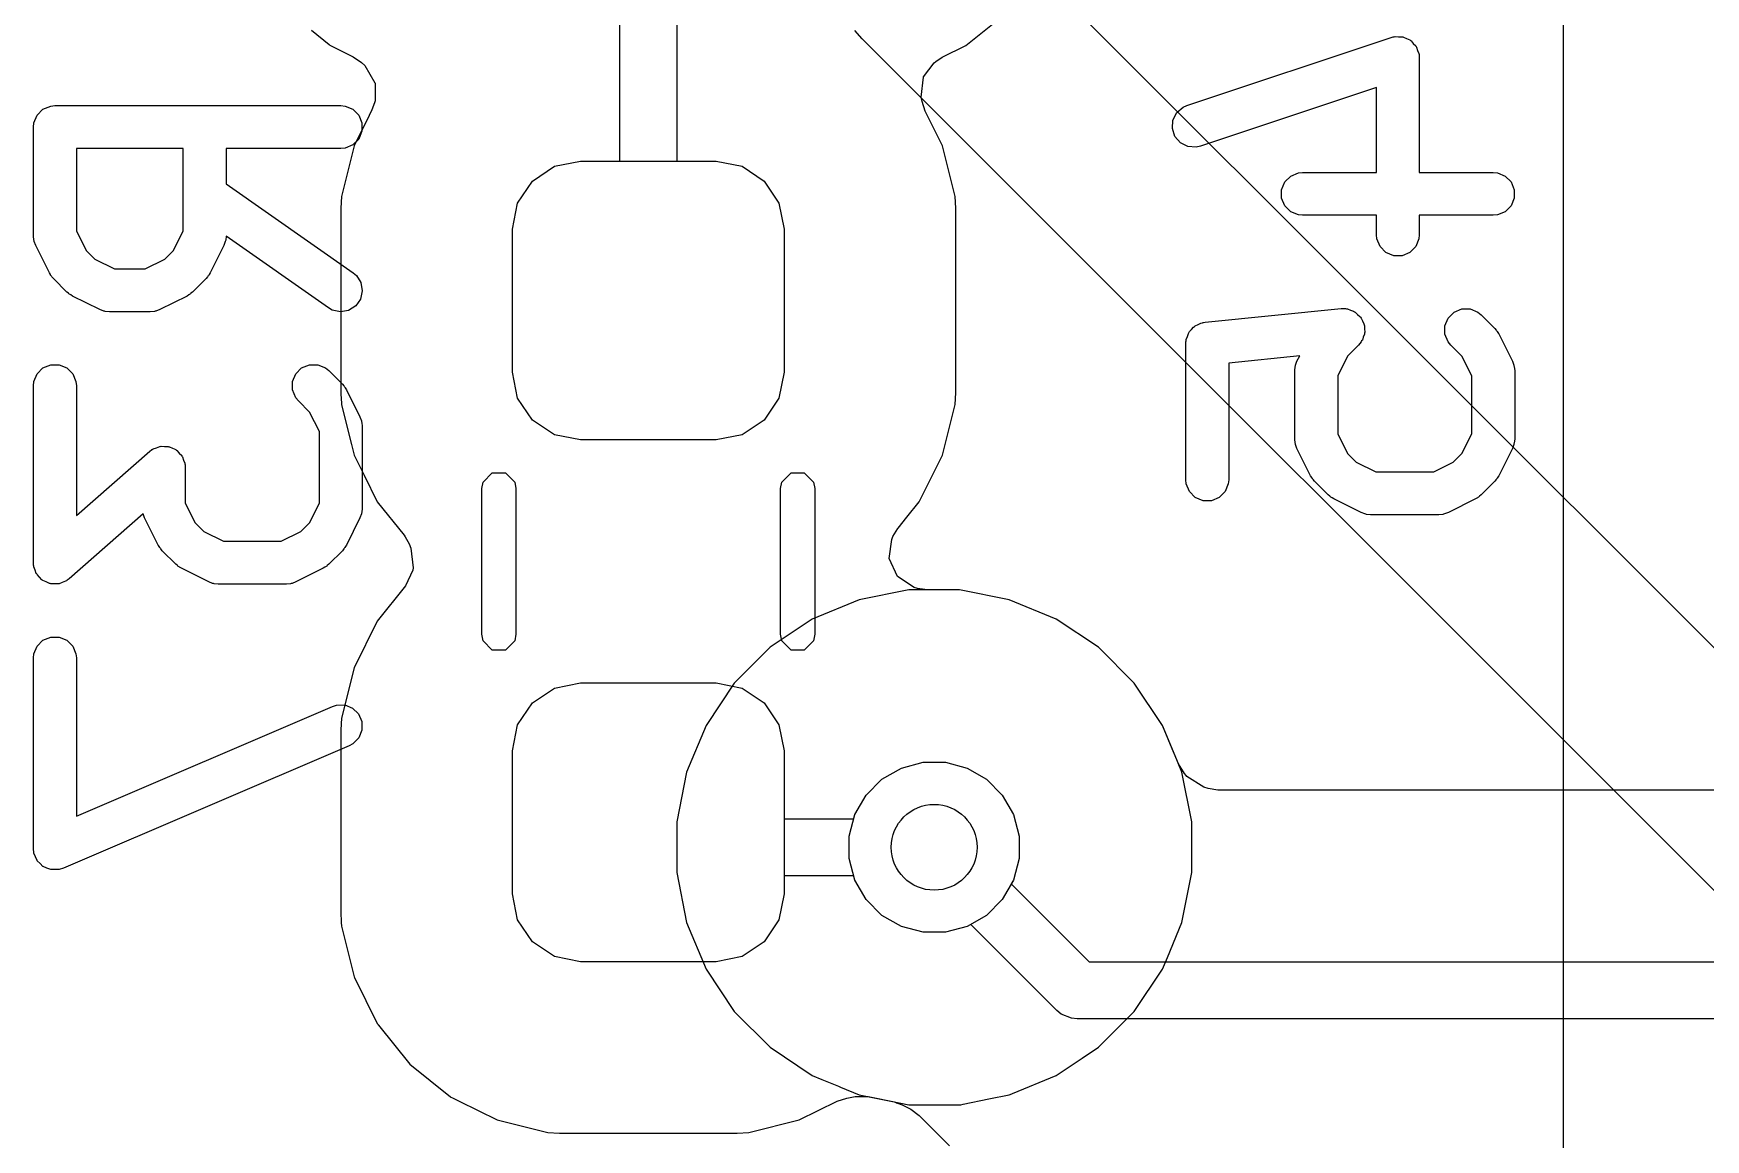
# Model space of a CAD drawing. Header units: inches. Extents: x 1.3 to 5.24, y -7.03 to -1.12.
# Drawn here: x 1.4902 to 1.7204, y -5.2371 to -5.0848 of the extents above; entities that cross this region are included whole.
import ezdxf

# ---------------------------------------------------------------- set-up
doc = ezdxf.new("R2010")
doc.units = ezdxf.units.IN
doc.header["$MEASUREMENT"] = 0
for name, color, linetype, true_color in [('B.Cu', 153, 'CONTINUOUS', 0x4d7fc4), ('B.Mask', 4, 'CONTINUOUS', 0x02ffee), ('B.Paste', 132, 'CONTINUOUS', 0x00c2c2), ('B.Silkscreen', 31, 'CONTINUOUS', 0xe8b2a7), ('F.Cu', 13, 'CONTINUOUS', 0xc83434), ('In1.Cu', 91, 'CONTINUOUS', 0x7fc87f), ('In2.Cu', 33, 'CONTINUOUS', 0xce7d2c)]:
    doc.layers.add(name, color=color, linetype=linetype, true_color=true_color)

msp = doc.modelspace()

# ---------------------------------------------------------------- linework, layer by layer
at = {"layer": 'B.Cu', "linetype": 'CONTINUOUS'}
for p, q in [((1.57087, -5.10236), (1.57087, -5.06791)), ((1.57874, -5.06791), (1.57874, -5.10236)), ((1.61853, -5.08645), (1.6231, -5.08278)), ((1.52842, -5.08432), (1.53087, -5.08628)), ((1.53087, -5.08628), (1.53097, -5.08637)), ((1.53097, -5.08637), (1.53112, -5.08649)), ((1.53112, -5.08649), (1.53134, -5.08658)), ((1.53134, -5.08658), (1.53262, -5.08722)), ((1.53262, -5.08722), (1.53416, -5.08798)), ((1.61528, -5.08806), (1.61853, -5.08645)), ((1.53416, -5.08798), (1.53531, -5.08877)), ((1.53531, -5.08877), (1.53576, -5.08919)), ((1.53576, -5.08919), (1.53717, -5.09155)), ((1.61271, -5.09074), (1.61417, -5.08881)), ((1.61417, -5.08881), (1.61441, -5.08862)), ((1.61441, -5.08862), (1.61528, -5.08806)), ((1.53717, -5.09155), (1.53717, -5.09155)), ((1.53717, -5.09155), (1.53719, -5.09162)), ((1.53719, -5.09162), (1.5372, -5.09403)), ((1.61238, -5.09354), (1.61269, -5.09081)), ((1.61269, -5.09081), (1.61271, -5.09074)), ((1.53712, -5.09433), (1.53676, -5.09531)), ((1.5372, -5.09403), (1.53712, -5.09433)), ((1.61249, -5.09415), (1.61238, -5.09354)), ((1.61292, -5.09547), (1.61249, -5.09415)), ((1.53638, -5.09608), (1.5343, -5.10026)), ((1.53676, -5.09531), (1.53638, -5.09608)), ((1.6153, -5.10027), (1.61292, -5.09547)), ((1.5343, -5.10027), (1.53257, -5.10723)), ((1.5343, -5.10026), (1.5343, -5.10027)), ((1.61704, -5.10723), (1.6153, -5.10027)), ((1.55884, -5.1051), (1.56187, -5.10307)), ((1.56187, -5.10307), (1.56545, -5.10236)), ((1.56545, -5.10236), (1.57087, -5.10236)), ((1.57874, -5.10236), (1.58415, -5.10236)), ((1.58415, -5.10236), (1.58773, -5.10307)), ((1.58773, -5.10307), (1.59077, -5.1051)), ((1.55681, -5.10813), (1.55884, -5.1051)), ((1.59077, -5.1051), (1.59279, -5.10813)), ((1.53257, -5.10723), (1.53246, -5.10884)), ((1.5561, -5.11171), (1.55681, -5.10813)), ((1.59279, -5.10813), (1.5935, -5.11171)), ((1.61715, -5.10884), (1.61704, -5.10723)), ((1.53246, -5.10884), (1.53246, -5.1343)), ((1.61715, -5.13427), (1.61715, -5.10884)), ((1.5561, -5.1314), (1.5561, -5.11171)), ((1.5935, -5.11171), (1.5935, -5.1314)), ((1.55681, -5.13498), (1.5561, -5.1314)), ((1.5935, -5.1314), (1.59279, -5.13498)), ((1.53246, -5.1343), (1.53247, -5.1344)), ((1.53247, -5.1344), (1.53256, -5.13571)), ((1.53256, -5.13571), (1.53256, -5.13581)), ((1.53256, -5.13581), (1.53257, -5.13588)), ((1.53257, -5.13588), (1.53277, -5.13667)), ((1.55884, -5.13801), (1.55681, -5.13498)), ((1.59279, -5.13498), (1.59077, -5.13801)), ((1.6153, -5.14284), (1.61704, -5.13588)), ((1.61704, -5.13588), (1.61715, -5.13427)), ((1.53277, -5.13667), (1.53393, -5.14136)), ((1.56187, -5.14004), (1.55884, -5.13801)), ((1.59077, -5.13801), (1.58773, -5.14004)), ((1.56545, -5.14075), (1.56187, -5.14004)), ((1.58415, -5.14075), (1.56545, -5.14075)), ((1.58773, -5.14004), (1.58415, -5.14075)), ((1.53393, -5.14136), (1.53431, -5.14286)), ((1.53431, -5.14286), (1.53436, -5.14296)), ((1.53436, -5.14296), (1.53567, -5.14559)), ((1.61212, -5.14927), (1.6153, -5.14284)), ((1.53567, -5.14559), (1.53749, -5.14927)), ((1.53749, -5.14927), (1.53749, -5.14927)), ((1.53749, -5.14927), (1.54119, -5.15387)), ((1.61041, -5.1514), (1.61212, -5.14927)), ((1.60921, -5.15288), (1.61041, -5.1514)), ((1.54119, -5.15387), (1.54131, -5.15408)), ((1.54131, -5.15408), (1.5419, -5.15507)), ((1.60797, -5.15708), (1.60833, -5.15444)), ((1.60833, -5.15444), (1.60849, -5.15406)), ((1.60849, -5.15406), (1.60916, -5.15295)), ((1.60916, -5.15295), (1.60921, -5.15288)), ((1.5419, -5.15507), (1.54213, -5.15564)), ((1.54213, -5.15564), (1.54242, -5.15837)), ((1.54237, -5.15868), (1.54137, -5.16086)), ((1.54242, -5.15837), (1.54237, -5.15868)), ((1.60911, -5.15958), (1.60797, -5.15708)), ((1.54137, -5.16086), (1.53749, -5.16569)), ((1.61143, -5.16107), (1.60911, -5.15958)), ((1.61188, -5.1612), (1.61143, -5.16107)), ((1.61326, -5.1614), (1.61188, -5.1612)), ((1.61766, -5.1614), (1.61326, -5.1614)), ((1.61326, -5.1614), (1.61326, -5.1614)), ((1.61326, -5.1614), (1.61326, -5.1614)), ((1.61766, -5.1614), (1.61766, -5.1614)), ((1.62451, -5.16276), (1.61767, -5.1614)), ((1.61767, -5.1614), (1.61766, -5.1614)), ((1.63097, -5.16543), (1.62451, -5.16276)), ((1.62451, -5.16276), (1.62451, -5.16276)), ((1.62451, -5.16276), (1.62451, -5.16276)), ((1.53749, -5.16569), (1.5343, -5.17212)), ((1.53749, -5.16569), (1.53749, -5.16569)), ((1.53749, -5.16569), (1.53749, -5.16569)), ((1.63677, -5.16931), (1.63097, -5.16543)), ((1.63097, -5.16543), (1.63097, -5.16543)), ((1.63097, -5.16543), (1.63097, -5.16543)), ((1.63097, -5.16543), (1.63097, -5.16543)), ((1.63097, -5.16543), (1.63097, -5.16543)), ((1.64171, -5.17425), (1.63677, -5.16931)), ((1.63677, -5.16931), (1.63677, -5.16931)), ((1.63677, -5.16931), (1.63677, -5.16931)), ((1.5343, -5.17212), (1.53257, -5.17908)), ((1.5343, -5.17212), (1.5343, -5.17212)), ((1.55884, -5.17695), (1.56187, -5.17492)), ((1.56187, -5.17492), (1.56545, -5.17421)), ((1.56545, -5.17421), (1.58415, -5.17421)), ((1.58415, -5.17421), (1.58773, -5.17492)), ((1.58773, -5.17492), (1.59077, -5.17695)), ((1.64559, -5.18006), (1.64171, -5.17425)), ((1.64171, -5.17425), (1.64171, -5.17425)), ((1.64171, -5.17425), (1.64171, -5.17425)), ((1.55681, -5.17998), (1.55884, -5.17695)), ((1.59077, -5.17695), (1.59279, -5.17998)), ((1.53257, -5.17908), (1.53246, -5.18069)), ((1.53246, -5.18069), (1.53246, -5.20616)), ((1.5561, -5.18356), (1.55681, -5.17998)), ((1.59279, -5.17998), (1.5935, -5.18356)), ((1.64716, -5.18384), (1.64559, -5.18006)), ((1.64559, -5.18006), (1.64559, -5.18006)), ((1.64559, -5.18006), (1.64559, -5.18006)), ((1.5561, -5.20325), (1.5561, -5.18356)), ((1.5935, -5.18356), (1.5935, -5.19291)), ((1.64724, -5.18404), (1.64716, -5.18384)), ((1.64826, -5.18651), (1.64724, -5.18404)), ((1.60698, -5.18748), (1.60965, -5.18594)), ((1.60965, -5.18594), (1.61263, -5.18514)), ((1.61263, -5.18514), (1.61571, -5.18514)), ((1.61571, -5.18514), (1.61869, -5.18594)), ((1.61869, -5.18594), (1.62136, -5.18748)), ((1.64963, -5.19336), (1.64826, -5.18651)), ((1.64826, -5.18651), (1.64826, -5.18651)), ((1.6048, -5.18966), (1.60698, -5.18748)), ((1.62136, -5.18748), (1.62354, -5.18966)), ((1.60326, -5.19233), (1.6048, -5.18966)), ((1.62354, -5.18966), (1.62509, -5.19233)), ((1.5935, -5.19291), (1.60311, -5.19291)), ((1.60311, -5.19291), (1.60326, -5.19233)), ((1.62509, -5.19233), (1.62588, -5.19531)), ((1.64963, -5.20034), (1.64963, -5.19336)), ((1.64963, -5.19336), (1.64963, -5.19336)), ((1.62588, -5.19531), (1.62588, -5.19839)), ((1.62588, -5.19839), (1.62509, -5.20137)), ((1.64831, -5.20698), (1.64963, -5.20034)), ((1.64963, -5.20034), (1.64963, -5.20034)), ((1.60311, -5.20079), (1.5935, -5.20079)), ((1.5935, -5.20079), (1.5935, -5.20325)), ((1.60326, -5.20137), (1.60311, -5.20079)), ((1.6048, -5.20404), (1.60326, -5.20137)), ((1.62509, -5.20137), (1.62354, -5.20404)), ((1.55681, -5.20683), (1.5561, -5.20325)), ((1.5935, -5.20325), (1.59279, -5.20683)), ((1.60698, -5.20622), (1.6048, -5.20404)), ((1.62354, -5.20404), (1.62136, -5.20622)), ((1.53246, -5.20616), (1.53247, -5.20625)), ((1.53247, -5.20625), (1.5325, -5.2067)), ((1.5325, -5.2067), (1.53254, -5.20733)), ((1.53254, -5.20733), (1.53256, -5.20756)), ((1.53256, -5.20756), (1.53256, -5.20766)), ((1.55884, -5.20986), (1.55681, -5.20683)), ((1.59279, -5.20683), (1.59077, -5.20986)), ((1.60965, -5.20776), (1.60698, -5.20622)), ((1.62136, -5.20622), (1.61869, -5.20776)), ((1.64627, -5.21202), (1.64826, -5.20719)), ((1.64826, -5.20719), (1.64831, -5.20698)), ((1.53256, -5.20766), (1.53257, -5.20773)), ((1.53257, -5.20773), (1.53431, -5.21471)), ((1.56187, -5.21189), (1.55884, -5.20986)), ((1.59077, -5.20986), (1.58773, -5.21189)), ((1.61263, -5.20856), (1.60965, -5.20776)), ((1.61571, -5.20856), (1.61263, -5.20856)), ((1.61869, -5.20776), (1.61571, -5.20856)), ((1.56545, -5.2126), (1.56187, -5.21189)), ((1.58773, -5.21189), (1.58415, -5.2126)), ((1.64574, -5.21329), (1.64627, -5.21202)), ((1.58415, -5.2126), (1.56545, -5.2126)), ((1.64171, -5.21945), (1.64559, -5.21364)), ((1.64559, -5.21364), (1.64574, -5.21329)), ((1.53431, -5.21471), (1.53435, -5.21479)), ((1.53435, -5.21479), (1.53436, -5.2148)), ((1.53436, -5.2148), (1.53749, -5.22112)), ((1.53749, -5.22112), (1.53749, -5.22112)), ((1.53749, -5.22112), (1.53749, -5.22112)), ((1.53749, -5.22112), (1.53761, -5.22127)), ((1.53761, -5.22127), (1.53762, -5.22128)), ((1.53762, -5.22128), (1.53766, -5.22133)), ((1.53766, -5.22133), (1.54199, -5.22671)), ((1.63677, -5.22439), (1.64171, -5.21945)), ((1.64171, -5.21945), (1.64171, -5.21945)), ((1.63097, -5.22827), (1.63454, -5.22588)), ((1.63454, -5.22588), (1.63677, -5.22439)), ((1.63677, -5.22439), (1.63677, -5.22439)), ((1.54199, -5.22671), (1.54758, -5.23121)), ((1.62496, -5.23076), (1.63097, -5.22827)), ((1.63097, -5.22827), (1.63097, -5.22827)), ((1.63097, -5.22827), (1.63097, -5.22827)), ((1.54758, -5.23121), (1.54758, -5.23121)), ((1.54758, -5.23121), (1.54758, -5.23121)), ((1.54758, -5.23121), (1.54758, -5.23121)), ((1.54758, -5.23121), (1.54763, -5.23125)), ((1.54763, -5.23125), (1.54785, -5.23134)), ((1.54785, -5.23134), (1.54875, -5.23179)), ((1.54875, -5.23179), (1.55401, -5.2344)), ((1.5956, -5.2344), (1.60081, -5.23181)), ((1.60081, -5.23181), (1.60213, -5.23138)), ((1.60213, -5.23138), (1.6033, -5.23117)), ((1.6033, -5.23117), (1.6051, -5.23119)), ((1.6051, -5.23119), (1.60623, -5.23142)), ((1.60623, -5.23142), (1.60957, -5.23208)), ((1.60957, -5.23208), (1.61068, -5.2323)), ((1.61068, -5.2323), (1.61766, -5.2323)), ((1.61766, -5.2323), (1.61783, -5.2323)), ((1.61783, -5.2323), (1.61814, -5.23221)), ((1.61814, -5.23221), (1.6217, -5.2315)), ((1.6217, -5.2315), (1.62451, -5.23094)), ((1.62451, -5.23094), (1.62464, -5.23089)), ((1.62451, -5.23094), (1.62451, -5.23094)), ((1.62451, -5.23094), (1.62451, -5.23094)), ((1.62451, -5.23094), (1.62451, -5.23094)), ((1.62464, -5.23089), (1.62495, -5.23076)), ((1.62495, -5.23076), (1.62496, -5.23076)), ((1.55401, -5.2344), (1.55897, -5.23563)), ((1.58863, -5.23613), (1.5956, -5.2344)), ((1.55897, -5.23563), (1.56078, -5.23608)), ((1.56078, -5.23608), (1.56097, -5.23613)), ((1.56097, -5.23613), (1.56097, -5.23613)), ((1.56097, -5.23613), (1.56097, -5.23613)), ((1.56097, -5.23613), (1.56258, -5.23624)), ((1.56258, -5.23624), (1.58702, -5.23624)), ((1.58702, -5.23624), (1.58863, -5.23613))]:
    msp.add_line(p, q, dxfattribs=at)
at = {"layer": 'B.Cu'}
msp.add_circle((1.61417, -5.19685), 0.00591, dxfattribs=at)
at = {"layer": 'B.Mask', "linetype": 'CONTINUOUS'}
for p, q in [((1.55884, -5.1051), (1.56187, -5.10307)), ((1.56187, -5.10307), (1.56545, -5.10236)), ((1.56545, -5.10236), (1.58415, -5.10236)), ((1.58415, -5.10236), (1.58773, -5.10307)), ((1.58773, -5.10307), (1.59077, -5.1051)), ((1.55681, -5.10813), (1.55884, -5.1051)), ((1.59077, -5.1051), (1.59279, -5.10813)), ((1.5561, -5.11171), (1.55681, -5.10813)), ((1.59279, -5.10813), (1.5935, -5.11171)), ((1.5561, -5.1314), (1.5561, -5.11171)), ((1.5935, -5.11171), (1.5935, -5.1314)), ((1.55681, -5.13498), (1.5561, -5.1314)), ((1.5935, -5.1314), (1.59279, -5.13498)), ((1.55884, -5.13801), (1.55681, -5.13498)), ((1.59279, -5.13498), (1.59077, -5.13801)), ((1.56187, -5.14004), (1.55884, -5.13801)), ((1.59077, -5.13801), (1.58773, -5.14004)), ((1.56545, -5.14075), (1.56187, -5.14004)), ((1.58415, -5.14075), (1.56545, -5.14075)), ((1.58773, -5.14004), (1.58415, -5.14075)), ((1.55884, -5.17695), (1.56187, -5.17492)), ((1.56187, -5.17492), (1.56545, -5.17421)), ((1.56545, -5.17421), (1.58415, -5.17421)), ((1.58415, -5.17421), (1.58773, -5.17492)), ((1.58773, -5.17492), (1.59077, -5.17695)), ((1.55681, -5.17998), (1.55884, -5.17695)), ((1.59077, -5.17695), (1.59279, -5.17998)), ((1.5561, -5.18356), (1.55681, -5.17998)), ((1.59279, -5.17998), (1.5935, -5.18356)), ((1.5561, -5.20325), (1.5561, -5.18356)), ((1.5935, -5.18356), (1.5935, -5.20325)), ((1.55681, -5.20683), (1.5561, -5.20325)), ((1.5935, -5.20325), (1.59279, -5.20683)), ((1.55884, -5.20986), (1.55681, -5.20683)), ((1.59279, -5.20683), (1.59077, -5.20986)), ((1.56187, -5.21189), (1.55884, -5.20986)), ((1.59077, -5.20986), (1.58773, -5.21189)), ((1.56545, -5.2126), (1.56187, -5.21189)), ((1.58773, -5.21189), (1.58415, -5.2126)), ((1.58415, -5.2126), (1.56545, -5.2126))]:
    msp.add_line(p, q, dxfattribs=at)
at = {"layer": 'B.Paste', "linetype": 'CONTINUOUS'}
for p, q in [((1.55884, -5.1051), (1.56187, -5.10307)), ((1.56187, -5.10307), (1.56545, -5.10236)), ((1.56545, -5.10236), (1.58415, -5.10236)), ((1.58415, -5.10236), (1.58773, -5.10307)), ((1.58773, -5.10307), (1.59077, -5.1051)), ((1.55681, -5.10813), (1.55884, -5.1051)), ((1.59077, -5.1051), (1.59279, -5.10813)), ((1.5561, -5.11171), (1.55681, -5.10813)), ((1.59279, -5.10813), (1.5935, -5.11171)), ((1.5561, -5.1314), (1.5561, -5.11171)), ((1.5935, -5.11171), (1.5935, -5.1314)), ((1.55681, -5.13498), (1.5561, -5.1314)), ((1.5935, -5.1314), (1.59279, -5.13498)), ((1.55884, -5.13801), (1.55681, -5.13498)), ((1.59279, -5.13498), (1.59077, -5.13801)), ((1.56187, -5.14004), (1.55884, -5.13801)), ((1.59077, -5.13801), (1.58773, -5.14004)), ((1.56545, -5.14075), (1.56187, -5.14004)), ((1.58415, -5.14075), (1.56545, -5.14075)), ((1.58773, -5.14004), (1.58415, -5.14075)), ((1.55884, -5.17695), (1.56187, -5.17492)), ((1.56187, -5.17492), (1.56545, -5.17421)), ((1.56545, -5.17421), (1.58415, -5.17421)), ((1.58415, -5.17421), (1.58773, -5.17492)), ((1.58773, -5.17492), (1.59077, -5.17695)), ((1.55681, -5.17998), (1.55884, -5.17695)), ((1.59077, -5.17695), (1.59279, -5.17998)), ((1.5561, -5.18356), (1.55681, -5.17998)), ((1.59279, -5.17998), (1.5935, -5.18356)), ((1.5561, -5.20325), (1.5561, -5.18356)), ((1.5935, -5.18356), (1.5935, -5.20325)), ((1.55681, -5.20683), (1.5561, -5.20325)), ((1.5935, -5.20325), (1.59279, -5.20683)), ((1.55884, -5.20986), (1.55681, -5.20683)), ((1.59279, -5.20683), (1.59077, -5.20986)), ((1.56187, -5.21189), (1.55884, -5.20986)), ((1.59077, -5.20986), (1.58773, -5.21189)), ((1.56545, -5.2126), (1.56187, -5.21189)), ((1.58773, -5.21189), (1.58415, -5.2126)), ((1.58415, -5.2126), (1.56545, -5.2126))]:
    msp.add_line(p, q, dxfattribs=at)
at = {"layer": 'B.Silkscreen', "linetype": 'CONTINUOUS'}
for p, q in [((1.64896, -5.09469), (1.67708, -5.08531)), ((1.67708, -5.08531), (1.67736, -5.08525)), ((1.67736, -5.08525), (1.67744, -5.08522)), ((1.67744, -5.08522), (1.67749, -5.08522)), ((1.67749, -5.08522), (1.67764, -5.08518)), ((1.67764, -5.08518), (1.67811, -5.08522)), ((1.67811, -5.08522), (1.67859, -5.08522)), ((1.67859, -5.08522), (1.67869, -5.08526)), ((1.67869, -5.08526), (1.67879, -5.08527)), ((1.67879, -5.08527), (1.67921, -5.08548)), ((1.67921, -5.08548), (1.67965, -5.08566)), ((1.67965, -5.08566), (1.67973, -5.08573)), ((1.67973, -5.08573), (1.67982, -5.08578)), ((1.67982, -5.08578), (1.68013, -5.08614)), ((1.68013, -5.08614), (1.68047, -5.08647)), ((1.68047, -5.08647), (1.68051, -5.08657)), ((1.68051, -5.08657), (1.68058, -5.08665)), ((1.68058, -5.08665), (1.68073, -5.0871)), ((1.68073, -5.0871), (1.68091, -5.08754)), ((1.68091, -5.08754), (1.68092, -5.08769)), ((1.68092, -5.08769), (1.68094, -5.08774)), ((1.68094, -5.08774), (1.68094, -5.08782)), ((1.68094, -5.08782), (1.68096, -5.08811)), ((1.68096, -5.08811), (1.68096, -5.10391)), ((1.67506, -5.09221), (1.65082, -5.10029)), ((1.67506, -5.10391), (1.67506, -5.09221)), ((1.49146, -5.09521), (1.49253, -5.09477)), ((1.49253, -5.09477), (1.4931, -5.09471)), ((1.4931, -5.09471), (1.53247, -5.09471)), ((1.53247, -5.09471), (1.53305, -5.09477)), ((1.53305, -5.09477), (1.53411, -5.09521)), ((1.64843, -5.09492), (1.64896, -5.09469)), ((1.49015, -5.09767), (1.49021, -5.09709)), ((1.49021, -5.09709), (1.49065, -5.09603)), ((1.49065, -5.09603), (1.49146, -5.09521)), ((1.53411, -5.09521), (1.53493, -5.09603)), ((1.53493, -5.09603), (1.53537, -5.09709)), ((1.53537, -5.09709), (1.53537, -5.09824)), ((1.64696, -5.09786), (1.64704, -5.09671)), ((1.64704, -5.09671), (1.64756, -5.09568)), ((1.64756, -5.09568), (1.64843, -5.09492)), ((1.49015, -5.11266), (1.49015, -5.09767)), ((1.53493, -5.09931), (1.53411, -5.10012)), ((1.53537, -5.09824), (1.53493, -5.09931)), ((1.64732, -5.09895), (1.64696, -5.09786)), ((1.64808, -5.09982), (1.64732, -5.09895)), ((1.51077, -5.10062), (1.49606, -5.10062)), ((1.49606, -5.10062), (1.49606, -5.11197)), ((1.51077, -5.11197), (1.51077, -5.10062)), ((1.53247, -5.10062), (1.51668, -5.10062)), ((1.51668, -5.10062), (1.51668, -5.1055)), ((1.53305, -5.10056), (1.53247, -5.10062)), ((1.53411, -5.10012), (1.53305, -5.10056)), ((1.64911, -5.10034), (1.64808, -5.09982)), ((1.65026, -5.10042), (1.64911, -5.10034)), ((1.65082, -5.10029), (1.65026, -5.10042)), ((1.66325, -5.10441), (1.66431, -5.10397)), ((1.66431, -5.10397), (1.66489, -5.10391)), ((1.66489, -5.10391), (1.67506, -5.10391)), ((1.68096, -5.10391), (1.69113, -5.10391)), ((1.69113, -5.10391), (1.69171, -5.10397)), ((1.69171, -5.10397), (1.69278, -5.10441)), ((1.51668, -5.1055), (1.53417, -5.11774)), ((1.66199, -5.10629), (1.66243, -5.10522)), ((1.66199, -5.10744), (1.66199, -5.10629)), ((1.66243, -5.10522), (1.66325, -5.10441)), ((1.69278, -5.10441), (1.69359, -5.10522)), ((1.69359, -5.10522), (1.69403, -5.10629)), ((1.69403, -5.10629), (1.69403, -5.10744)), ((1.66243, -5.1085), (1.66199, -5.10744)), ((1.66325, -5.10932), (1.66243, -5.1085)), ((1.69359, -5.1085), (1.69278, -5.10932)), ((1.69403, -5.10744), (1.69359, -5.1085)), ((1.66431, -5.10976), (1.66325, -5.10932)), ((1.66489, -5.10981), (1.66431, -5.10976)), ((1.67506, -5.10981), (1.66489, -5.10981)), ((1.67506, -5.11249), (1.67506, -5.10981)), ((1.69113, -5.10981), (1.68096, -5.10981)), ((1.68096, -5.10981), (1.68096, -5.11249)), ((1.69171, -5.10976), (1.69113, -5.10981)), ((1.69278, -5.10932), (1.69171, -5.10976)), ((1.49021, -5.11324), (1.49015, -5.11266)), ((1.49606, -5.11197), (1.4974, -5.11466)), ((1.50942, -5.11466), (1.51077, -5.11197)), ((1.51667, -5.11271), (1.51662, -5.11324)), ((1.53078, -5.12258), (1.51667, -5.11271)), ((1.67512, -5.11306), (1.67506, -5.11249)), ((1.67556, -5.11413), (1.67512, -5.11306)), ((1.68091, -5.11306), (1.68047, -5.11413)), ((1.68096, -5.11249), (1.68091, -5.11306)), ((1.49025, -5.11334), (1.49021, -5.11324)), ((1.49026, -5.11344), (1.49025, -5.11334)), ((1.49046, -5.11398), (1.49026, -5.11344)), ((1.49234, -5.11773), (1.49046, -5.11398)), ((1.4974, -5.11466), (1.4986, -5.11586)), ((1.50823, -5.11586), (1.50942, -5.11466)), ((1.51637, -5.11398), (1.51449, -5.11773)), ((1.51657, -5.11344), (1.51637, -5.11398)), ((1.51658, -5.11334), (1.51657, -5.11344)), ((1.51662, -5.11324), (1.51658, -5.11334)), ((1.67637, -5.11494), (1.67556, -5.11413)), ((1.67744, -5.11538), (1.67637, -5.11494)), ((1.67859, -5.11538), (1.67744, -5.11538)), ((1.67965, -5.11494), (1.67859, -5.11538)), ((1.68047, -5.11413), (1.67965, -5.11494)), ((1.49249, -5.11798), (1.49234, -5.11773)), ((1.4986, -5.11586), (1.5013, -5.11721)), ((1.5013, -5.11721), (1.50553, -5.11721)), ((1.50553, -5.11721), (1.50823, -5.11586)), ((1.51449, -5.11773), (1.51434, -5.11798)), ((1.53417, -5.11774), (1.53461, -5.11812)), ((1.49252, -5.11805), (1.49249, -5.11798)), ((1.49259, -5.11813), (1.49252, -5.11805)), ((1.49265, -5.11822), (1.49259, -5.11813)), ((1.4927, -5.11828), (1.49265, -5.11822)), ((1.49289, -5.1185), (1.4927, -5.11828)), ((1.49476, -5.12038), (1.49289, -5.1185)), ((1.51394, -5.1185), (1.51206, -5.12038)), ((1.51412, -5.11828), (1.51394, -5.1185)), ((1.51418, -5.11822), (1.51412, -5.11828)), ((1.51424, -5.11813), (1.51418, -5.11822)), ((1.51431, -5.11805), (1.51424, -5.11813)), ((1.51434, -5.11798), (1.51431, -5.11805)), ((1.53461, -5.11812), (1.53523, -5.11909)), ((1.53523, -5.11909), (1.53543, -5.12023)), ((1.49499, -5.12056), (1.49476, -5.12038)), ((1.49504, -5.12062), (1.49499, -5.12056)), ((1.49513, -5.12068), (1.49504, -5.12062)), ((1.49521, -5.12074), (1.49513, -5.12068)), ((1.49528, -5.12077), (1.49521, -5.12074)), ((1.49553, -5.12093), (1.49528, -5.12077)), ((1.49928, -5.1228), (1.49553, -5.12093)), ((1.5113, -5.12093), (1.50755, -5.1228)), ((1.51154, -5.12077), (1.5113, -5.12093)), ((1.51162, -5.12074), (1.51154, -5.12077)), ((1.5117, -5.12068), (1.51162, -5.12074)), ((1.51179, -5.12062), (1.5117, -5.12068)), ((1.51184, -5.12056), (1.51179, -5.12062)), ((1.51206, -5.12038), (1.51184, -5.12056)), ((1.53452, -5.1223), (1.53354, -5.12291)), ((1.53518, -5.12135), (1.53452, -5.1223)), ((1.53543, -5.12023), (1.53518, -5.12135)), ((1.49982, -5.12301), (1.49928, -5.1228)), ((1.49993, -5.12302), (1.49982, -5.12301)), ((1.50003, -5.12306), (1.49993, -5.12302)), ((1.5006, -5.12312), (1.50003, -5.12306)), ((1.50623, -5.12312), (1.5006, -5.12312)), ((1.5068, -5.12306), (1.50623, -5.12312)), ((1.5069, -5.12302), (1.5068, -5.12306)), ((1.50701, -5.12301), (1.5069, -5.12302)), ((1.50755, -5.1228), (1.50701, -5.12301)), ((1.53128, -5.12287), (1.53078, -5.12258)), ((1.53241, -5.12312), (1.53128, -5.12287)), ((1.53354, -5.12291), (1.53241, -5.12312)), ((1.65052, -5.12486), (1.6509, -5.12466)), ((1.6509, -5.12466), (1.65112, -5.12462)), ((1.65112, -5.12462), (1.65119, -5.12459)), ((1.65119, -5.12459), (1.65126, -5.12459)), ((1.65126, -5.12459), (1.65147, -5.12455)), ((1.65147, -5.12455), (1.67022, -5.12267)), ((1.67022, -5.12267), (1.6708, -5.12267)), ((1.6708, -5.12267), (1.67094, -5.12271)), ((1.67094, -5.12271), (1.67109, -5.12271)), ((1.67109, -5.12271), (1.67149, -5.12288)), ((1.67149, -5.12288), (1.6719, -5.123)), ((1.6719, -5.123), (1.67202, -5.1231)), ((1.67202, -5.1231), (1.67215, -5.12315)), ((1.67215, -5.12315), (1.67246, -5.12346)), ((1.67246, -5.12346), (1.67279, -5.12373)), ((1.67279, -5.12373), (1.67286, -5.12386)), ((1.67286, -5.12386), (1.67297, -5.12397)), ((1.67297, -5.12397), (1.67313, -5.12437)), ((1.67313, -5.12437), (1.67334, -5.12475)), ((1.68449, -5.12503), (1.68493, -5.12397)), ((1.68493, -5.12397), (1.68574, -5.12315)), ((1.68574, -5.12315), (1.68681, -5.12271)), ((1.68681, -5.12271), (1.68796, -5.12271)), ((1.68796, -5.12271), (1.68903, -5.12315)), ((1.68903, -5.12315), (1.68947, -5.12352)), ((1.68947, -5.12352), (1.69135, -5.1254)), ((1.64885, -5.12713), (1.64887, -5.12691)), ((1.64887, -5.12691), (1.64903, -5.12651)), ((1.64903, -5.12651), (1.64916, -5.1261)), ((1.64916, -5.1261), (1.64925, -5.12598)), ((1.64925, -5.12598), (1.64931, -5.12584)), ((1.64931, -5.12584), (1.64961, -5.12554)), ((1.64961, -5.12554), (1.64989, -5.1252)), ((1.64989, -5.1252), (1.65002, -5.12513)), ((1.65002, -5.12513), (1.65012, -5.12503)), ((1.65012, -5.12503), (1.65052, -5.12486)), ((1.67312, -5.127), (1.67302, -5.12711)), ((1.67324, -5.12658), (1.67312, -5.127)), ((1.67341, -5.12619), (1.67324, -5.12658)), ((1.67334, -5.12475), (1.67335, -5.1249)), ((1.67335, -5.1249), (1.67341, -5.12503)), ((1.67341, -5.12503), (1.67341, -5.12546)), ((1.67341, -5.12546), (1.67345, -5.12589)), ((1.67345, -5.12589), (1.67341, -5.12604)), ((1.67341, -5.12604), (1.67341, -5.12619)), ((1.68449, -5.12619), (1.68449, -5.12503)), ((1.68493, -5.12725), (1.68449, -5.12619)), ((1.69135, -5.1254), (1.69153, -5.12562)), ((1.69153, -5.12562), (1.69159, -5.12567)), ((1.69159, -5.12567), (1.69165, -5.12576)), ((1.69165, -5.12576), (1.69171, -5.12584)), ((1.69171, -5.12584), (1.69174, -5.12592)), ((1.69174, -5.12592), (1.6919, -5.12616)), ((1.6919, -5.12616), (1.69378, -5.12991)), ((1.64881, -5.12748), (1.64883, -5.12727)), ((1.64881, -5.14623), (1.64881, -5.12748)), ((1.64883, -5.1272), (1.64885, -5.12713)), ((1.64883, -5.12727), (1.64883, -5.1272)), ((1.66449, -5.12918), (1.65472, -5.13016)), ((1.66412, -5.12991), (1.66449, -5.12918)), ((1.67106, -5.12923), (1.66972, -5.13193)), ((1.6726, -5.1277), (1.67106, -5.12923)), ((1.67297, -5.12725), (1.6726, -5.1277)), ((1.67302, -5.12711), (1.67297, -5.12725)), ((1.6853, -5.1277), (1.68493, -5.12725)), ((1.68683, -5.12923), (1.6853, -5.1277)), ((1.68818, -5.13193), (1.68683, -5.12923)), ((1.49065, -5.13165), (1.49146, -5.13083)), ((1.49146, -5.13083), (1.49253, -5.13039)), ((1.49253, -5.13039), (1.49368, -5.13039)), ((1.49368, -5.13039), (1.49474, -5.13083)), ((1.49474, -5.13083), (1.49556, -5.13165)), ((1.52627, -5.13165), (1.52708, -5.13083)), ((1.52708, -5.13083), (1.52815, -5.13039)), ((1.52815, -5.13039), (1.5293, -5.13039)), ((1.5293, -5.13039), (1.53036, -5.13083)), ((1.53036, -5.13083), (1.53081, -5.1312)), ((1.53081, -5.1312), (1.53269, -5.13307)), ((1.65472, -5.13016), (1.65472, -5.14623)), ((1.66381, -5.13123), (1.66387, -5.13066)), ((1.66381, -5.14061), (1.66381, -5.13123)), ((1.66387, -5.13066), (1.66391, -5.13056)), ((1.66391, -5.13045), (1.66412, -5.12991)), ((1.66391, -5.13056), (1.66391, -5.13045)), ((1.69378, -5.12991), (1.69398, -5.13045)), ((1.69398, -5.13045), (1.69399, -5.13056)), ((1.69399, -5.13056), (1.69403, -5.13066)), ((1.69403, -5.13066), (1.69409, -5.13123)), ((1.69409, -5.13123), (1.69409, -5.14061)), ((1.49015, -5.13329), (1.49021, -5.13271)), ((1.49015, -5.15766), (1.49015, -5.13329)), ((1.49021, -5.13271), (1.49065, -5.13165)), ((1.49556, -5.13165), (1.496, -5.13271)), ((1.496, -5.13271), (1.49606, -5.13329)), ((1.49606, -5.13329), (1.49606, -5.15115)), ((1.52583, -5.13271), (1.52627, -5.13165)), ((1.52583, -5.13386), (1.52583, -5.13271)), ((1.52627, -5.13493), (1.52583, -5.13386)), ((1.53269, -5.13307), (1.53287, -5.1333)), ((1.53287, -5.1333), (1.53293, -5.13335)), ((1.53293, -5.13335), (1.53299, -5.13344)), ((1.53299, -5.13344), (1.53305, -5.13352)), ((1.53305, -5.13352), (1.53308, -5.13359)), ((1.53308, -5.13359), (1.53324, -5.13384)), ((1.53324, -5.13384), (1.53511, -5.13759)), ((1.66972, -5.13193), (1.66972, -5.13991)), ((1.68818, -5.13991), (1.68818, -5.13193)), ((1.52664, -5.13537), (1.52627, -5.13493)), ((1.52817, -5.13691), (1.52664, -5.13537)), ((1.52952, -5.13961), (1.52817, -5.13691)), ((1.53511, -5.13759), (1.53532, -5.13813)), ((1.53532, -5.13813), (1.53533, -5.13824)), ((1.53533, -5.13824), (1.53537, -5.13833)), ((1.53537, -5.13833), (1.53543, -5.13891)), ((1.52952, -5.14946), (1.52952, -5.13961)), ((1.53543, -5.13891), (1.53543, -5.15016)), ((1.66387, -5.14118), (1.66381, -5.14061)), ((1.66972, -5.13991), (1.67106, -5.14261)), ((1.68683, -5.14261), (1.68818, -5.13991)), ((1.69409, -5.14061), (1.69403, -5.14118)), ((1.49606, -5.15115), (1.50616, -5.14231)), ((1.50616, -5.14231), (1.50641, -5.14213)), ((1.50641, -5.14213), (1.50646, -5.14208)), ((1.50646, -5.14208), (1.50651, -5.14206)), ((1.50651, -5.14206), (1.50663, -5.14198)), ((1.50663, -5.14198), (1.50708, -5.14182)), ((1.50708, -5.14182), (1.50753, -5.14164)), ((1.50753, -5.14164), (1.50762, -5.14164)), ((1.50762, -5.14164), (1.50772, -5.14161)), ((1.50772, -5.14161), (1.5082, -5.14164)), ((1.5082, -5.14164), (1.50868, -5.14164)), ((1.50868, -5.14164), (1.50877, -5.14168)), ((1.50877, -5.14168), (1.50887, -5.14168)), ((1.50887, -5.14168), (1.5093, -5.1419)), ((1.5093, -5.1419), (1.50974, -5.14208)), ((1.50974, -5.14208), (1.50981, -5.14215)), ((1.50981, -5.14215), (1.5099, -5.14219)), ((1.5099, -5.14219), (1.51022, -5.14256)), ((1.51022, -5.14256), (1.51056, -5.14289)), ((1.51056, -5.14289), (1.51059, -5.14299)), ((1.51059, -5.14299), (1.51066, -5.14306)), ((1.51066, -5.14306), (1.51081, -5.14352)), ((1.66391, -5.14128), (1.66387, -5.14118)), ((1.66391, -5.14139), (1.66391, -5.14128)), ((1.66412, -5.14193), (1.66391, -5.14139)), ((1.666, -5.14568), (1.66412, -5.14193)), ((1.67106, -5.14261), (1.67226, -5.1438)), ((1.68564, -5.1438), (1.68683, -5.14261)), ((1.69378, -5.14193), (1.6919, -5.14568)), ((1.69398, -5.14139), (1.69378, -5.14193)), ((1.69399, -5.14128), (1.69398, -5.14139)), ((1.69403, -5.14118), (1.69399, -5.14128)), ((1.51081, -5.14352), (1.511, -5.14396)), ((1.511, -5.14396), (1.51101, -5.1441)), ((1.51101, -5.1441), (1.51103, -5.14415)), ((1.51103, -5.14415), (1.51102, -5.14423)), ((1.51102, -5.14423), (1.51105, -5.14454)), ((1.51105, -5.14454), (1.51105, -5.14946)), ((1.55205, -5.14655), (1.55333, -5.14527)), ((1.55333, -5.14527), (1.55514, -5.14527)), ((1.55514, -5.14527), (1.55641, -5.14655)), ((1.59319, -5.14655), (1.59447, -5.14527)), ((1.59447, -5.14527), (1.59628, -5.14527)), ((1.59628, -5.14527), (1.59756, -5.14655)), ((1.67226, -5.1438), (1.67496, -5.14515)), ((1.67496, -5.14515), (1.68294, -5.14515)), ((1.68294, -5.14515), (1.68564, -5.1438)), ((1.55187, -5.14745), (1.55205, -5.14655)), ((1.55187, -5.16751), (1.55187, -5.14745)), ((1.55641, -5.14655), (1.55659, -5.14745)), ((1.55659, -5.14745), (1.55659, -5.16751)), ((1.59301, -5.14745), (1.59319, -5.14655)), ((1.59301, -5.16751), (1.59301, -5.14745)), ((1.59756, -5.14655), (1.59774, -5.14745)), ((1.59774, -5.14745), (1.59774, -5.16751)), ((1.64887, -5.14681), (1.64881, -5.14623)), ((1.64931, -5.14787), (1.64887, -5.14681)), ((1.65466, -5.14681), (1.65422, -5.14787)), ((1.65472, -5.14623), (1.65466, -5.14681)), ((1.66615, -5.14593), (1.666, -5.14568)), ((1.66618, -5.146), (1.66615, -5.14593)), ((1.66625, -5.14608), (1.66618, -5.146)), ((1.6663, -5.14617), (1.66625, -5.14608)), ((1.66636, -5.14622), (1.6663, -5.14617)), ((1.66655, -5.14644), (1.66636, -5.14622)), ((1.66842, -5.14832), (1.66655, -5.14644)), ((1.69135, -5.14644), (1.68947, -5.14832)), ((1.69153, -5.14622), (1.69135, -5.14644)), ((1.69159, -5.14617), (1.69153, -5.14622)), ((1.69165, -5.14608), (1.69159, -5.14617)), ((1.69171, -5.146), (1.69165, -5.14608)), ((1.69174, -5.14593), (1.69171, -5.146)), ((1.6919, -5.14568), (1.69174, -5.14593)), ((1.51105, -5.14946), (1.5124, -5.15216)), ((1.52817, -5.15216), (1.52952, -5.14946)), ((1.65012, -5.14869), (1.64931, -5.14787)), ((1.65119, -5.14913), (1.65012, -5.14869)), ((1.65234, -5.14913), (1.65119, -5.14913)), ((1.65341, -5.14869), (1.65234, -5.14913)), ((1.65422, -5.14787), (1.65341, -5.14869)), ((1.66865, -5.14851), (1.66842, -5.14832)), ((1.6687, -5.14856), (1.66865, -5.14851)), ((1.66879, -5.14862), (1.6687, -5.14856)), ((1.66887, -5.14869), (1.66879, -5.14862)), ((1.66894, -5.14872), (1.66887, -5.14869)), ((1.66919, -5.14887), (1.66894, -5.14872)), ((1.67294, -5.15075), (1.66919, -5.14887)), ((1.68871, -5.14887), (1.68496, -5.15075)), ((1.68895, -5.14872), (1.68871, -5.14887)), ((1.68903, -5.14869), (1.68895, -5.14872)), ((1.68911, -5.14862), (1.68903, -5.14869)), ((1.6892, -5.14856), (1.68911, -5.14862)), ((1.68925, -5.14851), (1.6892, -5.14856)), ((1.68947, -5.14832), (1.68925, -5.14851)), ((1.50526, -5.15095), (1.49505, -5.15988)), ((1.50546, -5.15148), (1.50526, -5.15095)), ((1.50733, -5.15523), (1.50546, -5.15148)), ((1.5124, -5.15216), (1.5136, -5.15336)), ((1.52697, -5.15336), (1.52817, -5.15216)), ((1.53511, -5.15148), (1.53324, -5.15523)), ((1.53532, -5.15094), (1.53511, -5.15148)), ((1.53533, -5.15083), (1.53532, -5.15094)), ((1.53537, -5.15074), (1.53533, -5.15083)), ((1.53543, -5.15016), (1.53537, -5.15074)), ((1.67348, -5.15095), (1.67294, -5.15075)), ((1.67359, -5.15096), (1.67348, -5.15095)), ((1.67369, -5.151), (1.67359, -5.15096)), ((1.67426, -5.15106), (1.67369, -5.151)), ((1.68364, -5.15106), (1.67426, -5.15106)), ((1.68421, -5.151), (1.68364, -5.15106)), ((1.68431, -5.15096), (1.68421, -5.151)), ((1.68442, -5.15095), (1.68431, -5.15096)), ((1.68496, -5.15075), (1.68442, -5.15095)), ((1.5136, -5.15336), (1.5163, -5.15471)), ((1.52428, -5.15471), (1.52697, -5.15336)), ((1.50749, -5.15548), (1.50733, -5.15523)), ((1.50752, -5.15555), (1.50749, -5.15548)), ((1.50759, -5.15563), (1.50752, -5.15555)), ((1.50764, -5.15572), (1.50759, -5.15563)), ((1.5077, -5.15577), (1.50764, -5.15572)), ((1.50789, -5.156), (1.5077, -5.15577)), ((1.50976, -5.15787), (1.50789, -5.156)), ((1.5163, -5.15471), (1.52428, -5.15471)), ((1.53269, -5.156), (1.53081, -5.15787)), ((1.53287, -5.15577), (1.53269, -5.156)), ((1.53293, -5.15572), (1.53287, -5.15577)), ((1.53299, -5.15563), (1.53293, -5.15572)), ((1.53305, -5.15555), (1.53299, -5.15563)), ((1.53308, -5.15548), (1.53305, -5.15555)), ((1.53324, -5.15523), (1.53308, -5.15548)), ((1.49018, -5.15796), (1.49015, -5.15766)), ((1.49018, -5.15804), (1.49018, -5.15796)), ((1.49019, -5.15809), (1.49018, -5.15804)), ((1.49021, -5.15823), (1.49019, -5.15809)), ((1.49039, -5.15868), (1.49021, -5.15823)), ((1.49054, -5.15913), (1.49039, -5.15868)), ((1.49061, -5.15921), (1.49054, -5.15913)), ((1.49065, -5.1593), (1.49061, -5.15921)), ((1.50999, -5.15806), (1.50976, -5.15787)), ((1.51004, -5.15812), (1.50999, -5.15806)), ((1.51013, -5.15817), (1.51004, -5.15812)), ((1.51021, -5.15824), (1.51013, -5.15817)), ((1.51028, -5.15827), (1.51021, -5.15824)), ((1.51053, -5.15842), (1.51028, -5.15827)), ((1.51428, -5.1603), (1.51053, -5.15842)), ((1.53004, -5.15842), (1.52629, -5.1603)), ((1.53029, -5.15827), (1.53004, -5.15842)), ((1.53036, -5.15824), (1.53029, -5.15827)), ((1.53045, -5.15817), (1.53036, -5.15824)), ((1.53053, -5.15812), (1.53045, -5.15817)), ((1.53059, -5.15806), (1.53053, -5.15812)), ((1.53081, -5.15787), (1.53059, -5.15806)), ((1.49099, -5.15964), (1.49065, -5.1593)), ((1.4913, -5.16), (1.49099, -5.15964)), ((1.49139, -5.16004), (1.4913, -5.16)), ((1.49146, -5.16011), (1.49139, -5.16004)), ((1.49191, -5.1603), (1.49146, -5.16011)), ((1.49234, -5.16051), (1.49191, -5.1603)), ((1.49244, -5.16052), (1.49234, -5.16051)), ((1.49253, -5.16055), (1.49244, -5.16052)), ((1.49301, -5.16055), (1.49253, -5.16055)), ((1.49349, -5.16059), (1.49301, -5.16055)), ((1.49358, -5.16055), (1.49349, -5.16059)), ((1.49368, -5.16055), (1.49358, -5.16055)), ((1.49412, -5.16037), (1.49368, -5.16055)), ((1.49458, -5.16022), (1.49412, -5.16037)), ((1.49469, -5.16014), (1.49458, -5.16022)), ((1.49474, -5.16011), (1.49469, -5.16014)), ((1.4948, -5.16006), (1.49474, -5.16011)), ((1.49505, -5.15988), (1.4948, -5.16006)), ((1.51482, -5.16051), (1.51428, -5.1603)), ((1.51493, -5.16051), (1.51482, -5.16051)), ((1.51502, -5.16055), (1.51493, -5.16051)), ((1.5156, -5.16061), (1.51502, -5.16055)), ((1.52497, -5.16061), (1.5156, -5.16061)), ((1.52555, -5.16055), (1.52497, -5.16061)), ((1.52565, -5.16051), (1.52555, -5.16055)), ((1.52575, -5.16051), (1.52565, -5.16051)), ((1.52629, -5.1603), (1.52575, -5.16051)), ((1.49065, -5.16914), (1.49146, -5.16833)), ((1.49146, -5.16833), (1.49253, -5.16789)), ((1.49253, -5.16789), (1.49368, -5.16789)), ((1.49368, -5.16789), (1.49474, -5.16833)), ((1.49474, -5.16833), (1.49556, -5.16914)), ((1.55205, -5.16841), (1.55187, -5.16751)), ((1.55333, -5.16969), (1.55205, -5.16841)), ((1.55641, -5.16841), (1.55514, -5.16969)), ((1.55659, -5.16751), (1.55641, -5.16841)), ((1.59319, -5.16841), (1.59301, -5.16751)), ((1.59447, -5.16969), (1.59319, -5.16841)), ((1.59756, -5.16841), (1.59628, -5.16969)), ((1.59774, -5.16751), (1.59756, -5.16841)), ((1.49015, -5.17078), (1.49021, -5.17021)), ((1.49021, -5.17021), (1.49065, -5.16914)), ((1.49556, -5.16914), (1.496, -5.17021)), ((1.496, -5.17021), (1.49606, -5.17078)), ((1.55514, -5.16969), (1.55333, -5.16969)), ((1.59628, -5.16969), (1.59447, -5.16969)), ((1.49015, -5.19703), (1.49015, -5.17078)), ((1.49606, -5.17078), (1.49606, -5.19255)), ((1.49606, -5.19255), (1.53131, -5.17744)), ((1.53131, -5.17744), (1.53186, -5.17727)), ((1.53186, -5.17727), (1.53301, -5.17725)), ((1.53301, -5.17725), (1.53408, -5.17768)), ((1.53408, -5.17768), (1.53491, -5.17849)), ((1.53491, -5.17849), (1.53536, -5.17954)), ((1.53536, -5.17954), (1.53538, -5.1807)), ((1.53495, -5.18177), (1.53414, -5.18259)), ((1.53538, -5.1807), (1.53495, -5.18177)), ((1.53364, -5.18287), (1.49427, -5.19974)), ((1.53414, -5.18259), (1.53364, -5.18287)), ((1.49021, -5.1976), (1.49015, -5.19703)), ((1.49021, -5.19762), (1.49021, -5.1976)), ((1.49021, -5.19764), (1.49021, -5.19762)), ((1.49043, -5.19815), (1.49021, -5.19764)), ((1.49065, -5.19867), (1.49043, -5.19815)), ((1.49066, -5.19868), (1.49065, -5.19867)), ((1.49067, -5.1987), (1.49066, -5.19868)), ((1.49107, -5.19909), (1.49067, -5.1987)), ((1.49146, -5.19948), (1.49107, -5.19909)), ((1.49148, -5.19949), (1.49146, -5.19948)), ((1.49149, -5.1995), (1.49148, -5.19949)), ((1.49201, -5.19971), (1.49149, -5.1995)), ((1.49253, -5.19992), (1.49201, -5.19971)), ((1.49255, -5.19992), (1.49253, -5.19992)), ((1.49256, -5.19993), (1.49255, -5.19992)), ((1.49312, -5.19992), (1.49256, -5.19993)), ((1.49368, -5.19992), (1.49312, -5.19992)), ((1.4937, -5.19992), (1.49368, -5.19992)), ((1.49371, -5.19992), (1.4937, -5.19992)), ((1.49427, -5.19974), (1.49371, -5.19992))]:
    msp.add_line(p, q, dxfattribs=at)
at = {"layer": 'F.Cu', "linetype": 'CONTINUOUS'}
for p, q in [((1.61068, -5.1614), (1.60383, -5.16276)), ((1.61766, -5.1614), (1.61068, -5.1614)), ((1.61068, -5.1614), (1.61068, -5.1614)), ((1.61068, -5.1614), (1.61068, -5.1614)), ((1.61766, -5.1614), (1.61766, -5.1614)), ((1.62451, -5.16276), (1.61767, -5.1614)), ((1.61767, -5.1614), (1.61766, -5.1614)), ((1.60383, -5.16276), (1.59738, -5.16543)), ((1.60383, -5.16276), (1.60383, -5.16276)), ((1.60383, -5.16276), (1.60383, -5.16276)), ((1.63097, -5.16543), (1.62451, -5.16276)), ((1.62451, -5.16276), (1.62451, -5.16276)), ((1.62451, -5.16276), (1.62451, -5.16276)), ((1.59738, -5.16543), (1.59157, -5.16931)), ((1.59738, -5.16543), (1.59738, -5.16543)), ((1.59738, -5.16543), (1.59738, -5.16543)), ((1.63677, -5.16931), (1.63097, -5.16543)), ((1.63097, -5.16543), (1.63097, -5.16543)), ((1.63097, -5.16543), (1.63097, -5.16543)), ((1.63097, -5.16543), (1.63097, -5.16543)), ((1.63097, -5.16543), (1.63097, -5.16543)), ((1.59157, -5.16931), (1.58664, -5.17425)), ((1.59157, -5.16931), (1.59157, -5.16931)), ((1.64171, -5.17425), (1.63677, -5.16931)), ((1.63677, -5.16931), (1.63677, -5.16931)), ((1.58664, -5.17425), (1.58276, -5.18006)), ((1.58664, -5.17425), (1.58664, -5.17425)), ((1.58664, -5.17425), (1.58664, -5.17425)), ((1.64559, -5.18006), (1.64171, -5.17425)), ((1.64171, -5.17425), (1.64171, -5.17425)), ((1.64171, -5.17425), (1.64171, -5.17425)), ((1.58275, -5.18006), (1.58008, -5.18651)), ((1.58276, -5.18006), (1.58275, -5.18006)), ((1.58276, -5.18006), (1.58276, -5.18006)), ((1.64779, -5.18536), (1.64559, -5.18006)), ((1.64559, -5.18006), (1.64559, -5.18006)), ((1.58008, -5.18651), (1.57872, -5.19336)), ((1.58008, -5.18651), (1.58008, -5.18651)), ((1.58008, -5.18651), (1.58008, -5.18651)), ((1.58008, -5.18651), (1.58008, -5.18651)), ((1.60698, -5.18748), (1.60965, -5.18594)), ((1.60965, -5.18594), (1.61263, -5.18514)), ((1.61263, -5.18514), (1.61571, -5.18514)), ((1.61571, -5.18514), (1.61869, -5.18594)), ((1.61869, -5.18594), (1.62136, -5.18748)), ((1.64861, -5.18669), (1.64779, -5.18536)), ((1.64884, -5.18696), (1.64861, -5.18669)), ((1.6048, -5.18966), (1.60698, -5.18748)), ((1.62136, -5.18748), (1.62354, -5.18966)), ((1.64896, -5.1871), (1.64884, -5.18696)), ((1.65128, -5.18859), (1.64896, -5.1871)), ((1.65187, -5.18876), (1.65128, -5.18859)), ((1.65324, -5.18896), (1.65187, -5.18876)), ((1.78634, -5.18896), (1.65324, -5.18896)), ((1.60326, -5.19233), (1.6048, -5.18966)), ((1.62354, -5.18966), (1.62509, -5.19233)), ((1.57872, -5.19336), (1.57872, -5.20034)), ((1.60246, -5.19531), (1.60326, -5.19233)), ((1.62509, -5.19233), (1.62588, -5.19531)), ((1.60246, -5.19839), (1.60246, -5.19531)), ((1.62588, -5.19531), (1.62588, -5.19839)), ((1.60326, -5.20137), (1.60246, -5.19839)), ((1.62588, -5.19839), (1.62509, -5.20137)), ((1.57872, -5.20034), (1.58008, -5.20719)), ((1.6048, -5.20404), (1.60326, -5.20137)), ((1.62509, -5.20137), (1.62478, -5.20189)), ((1.62478, -5.20189), (1.63549, -5.2126)), ((1.60698, -5.20622), (1.6048, -5.20404)), ((1.58008, -5.20719), (1.58008, -5.20719)), ((1.58008, -5.20719), (1.58008, -5.20719)), ((1.58008, -5.20719), (1.58275, -5.21364)), ((1.60965, -5.20776), (1.60698, -5.20622)), ((1.61922, -5.20746), (1.61869, -5.20776)), ((1.63107, -5.21932), (1.61922, -5.20746)), ((1.61263, -5.20856), (1.60965, -5.20776)), ((1.61571, -5.20856), (1.61263, -5.20856)), ((1.61869, -5.20776), (1.61571, -5.20856)), ((1.58275, -5.21364), (1.58276, -5.21364)), ((1.58276, -5.21364), (1.58276, -5.21364)), ((1.58276, -5.21364), (1.58664, -5.21945)), ((1.63549, -5.2126), (1.79996, -5.2126)), ((1.58664, -5.21945), (1.58664, -5.21945)), ((1.58664, -5.21945), (1.58664, -5.21945)), ((1.58664, -5.21945), (1.59157, -5.22439)), ((1.63167, -5.21981), (1.63107, -5.21932)), ((1.63309, -5.2204), (1.63167, -5.21981)), ((1.63386, -5.22047), (1.63309, -5.2204)), ((1.79996, -5.22047), (1.63386, -5.22047)), ((1.59157, -5.22439), (1.59157, -5.22439)), ((1.59157, -5.22439), (1.59157, -5.22439)), ((1.59157, -5.22439), (1.59738, -5.22827)), ((1.59738, -5.22827), (1.59738, -5.22827)), ((1.59738, -5.22827), (1.59868, -5.22881)), ((1.59868, -5.22881), (1.60098, -5.22976)), ((1.60098, -5.22976), (1.60098, -5.22976)), ((1.60098, -5.22976), (1.60125, -5.22987)), ((1.60125, -5.22987), (1.60383, -5.23094)), ((1.60383, -5.23094), (1.60865, -5.2319)), ((1.60865, -5.2319), (1.60883, -5.23195)), ((1.60883, -5.23195), (1.60898, -5.23204)), ((1.60898, -5.23204), (1.60978, -5.23233)), ((1.60978, -5.23233), (1.61094, -5.23293)), ((1.61094, -5.23293), (1.61212, -5.2338)), ((1.61212, -5.2338), (1.61628, -5.23796))]:
    msp.add_line(p, q, dxfattribs=at)
at = {"layer": 'F.Cu'}
msp.add_circle((1.61417, -5.19685), 0.00591, dxfattribs=at)
at = {"layer": 'In1.Cu', "linetype": 'CONTINUOUS'}
for p, q in [((1.62441, -5.07227), (1.81592, -5.26378)), ((1.60425, -5.08552), (1.60323, -5.08436)), ((1.80267, -5.28394), (1.60425, -5.08552)), ((1.60698, -5.18748), (1.60965, -5.18594)), ((1.60965, -5.18594), (1.61263, -5.18514)), ((1.61263, -5.18514), (1.61571, -5.18514)), ((1.61571, -5.18514), (1.61869, -5.18594)), ((1.61869, -5.18594), (1.62136, -5.18748)), ((1.6048, -5.18966), (1.60698, -5.18748)), ((1.62136, -5.18748), (1.62354, -5.18966)), ((1.60326, -5.19233), (1.6048, -5.18966)), ((1.62354, -5.18966), (1.62509, -5.19233)), ((1.60246, -5.19531), (1.60326, -5.19233)), ((1.62509, -5.19233), (1.62588, -5.19531)), ((1.60246, -5.19839), (1.60246, -5.19531)), ((1.62588, -5.19531), (1.62588, -5.19839)), ((1.60326, -5.20137), (1.60246, -5.19839)), ((1.62588, -5.19839), (1.62509, -5.20137)), ((1.6048, -5.20404), (1.60326, -5.20137)), ((1.62509, -5.20137), (1.62354, -5.20404)), ((1.60698, -5.20622), (1.6048, -5.20404)), ((1.62354, -5.20404), (1.62136, -5.20622)), ((1.60965, -5.20776), (1.60698, -5.20622)), ((1.62136, -5.20622), (1.61869, -5.20776)), ((1.61263, -5.20856), (1.60965, -5.20776)), ((1.61571, -5.20856), (1.61263, -5.20856)), ((1.61869, -5.20776), (1.61571, -5.20856))]:
    msp.add_line(p, q, dxfattribs=at)
at = {"layer": 'In1.Cu'}
msp.add_circle((1.61417, -5.19685), 0.00591, dxfattribs=at)
at = {"layer": 'In2.Cu', "linetype": 'CONTINUOUS'}
for p, q in [((1.70079, -5.43307), (1.70079, -4.48783)), ((1.60698, -5.18748), (1.60965, -5.18594)), ((1.60965, -5.18594), (1.61263, -5.18514)), ((1.61263, -5.18514), (1.61571, -5.18514)), ((1.61571, -5.18514), (1.61869, -5.18594)), ((1.61869, -5.18594), (1.62136, -5.18748)), ((1.6048, -5.18966), (1.60698, -5.18748)), ((1.62136, -5.18748), (1.62354, -5.18966)), ((1.60326, -5.19233), (1.6048, -5.18966)), ((1.62354, -5.18966), (1.62509, -5.19233)), ((1.60246, -5.19531), (1.60326, -5.19233)), ((1.62509, -5.19233), (1.62588, -5.19531)), ((1.60246, -5.19839), (1.60246, -5.19531)), ((1.62588, -5.19531), (1.62588, -5.19839)), ((1.60326, -5.20137), (1.60246, -5.19839)), ((1.62588, -5.19839), (1.62509, -5.20137)), ((1.6048, -5.20404), (1.60326, -5.20137)), ((1.62509, -5.20137), (1.62354, -5.20404)), ((1.60698, -5.20622), (1.6048, -5.20404)), ((1.62354, -5.20404), (1.62136, -5.20622)), ((1.60965, -5.20776), (1.60698, -5.20622)), ((1.62136, -5.20622), (1.61869, -5.20776)), ((1.61263, -5.20856), (1.60965, -5.20776)), ((1.61571, -5.20856), (1.61263, -5.20856)), ((1.61869, -5.20776), (1.61571, -5.20856))]:
    msp.add_line(p, q, dxfattribs=at)
at = {"layer": 'In2.Cu'}
msp.add_circle((1.61417, -5.19685), 0.00591, dxfattribs=at)

doc.saveas('drawing.dxf')
